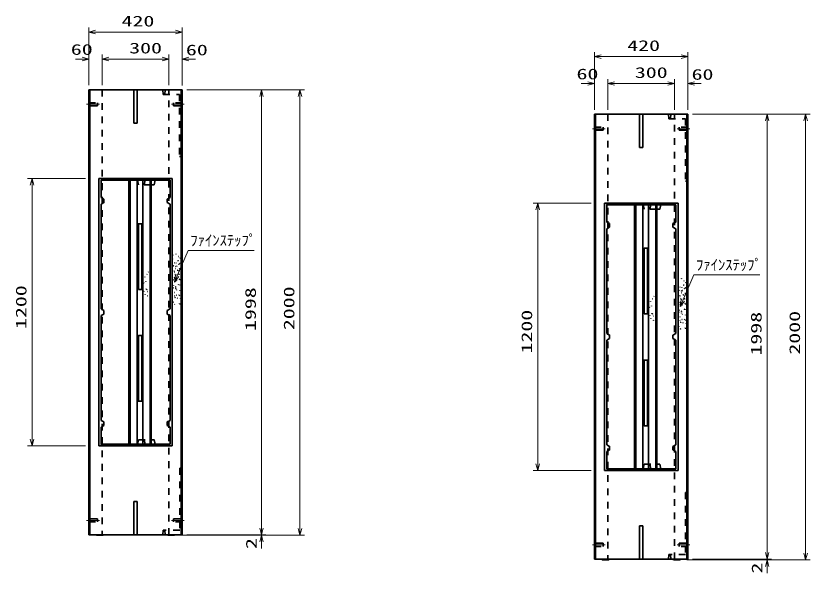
# Model space of a CAD drawing. Units: millimetres on the paper. Extents: x 0 to 841, y 0 to 594.
# Drawn here: x 485.5 to 663.8, y 268.7 to 393.8 of the extents above; entities that cross this region are included whole.
import ezdxf
from ezdxf.enums import TextEntityAlignment as Align

# ---------------------------------------------------------------- set-up
doc = ezdxf.new("R2010")
doc.units = ezdxf.units.MM
doc.linetypes.add('USER2', pattern=[18.5, 12, -1.5, 3.5, -1.5])
doc.linetypes.add('USER3', pattern=[3, 1.5, -1.5])
for name, color, linetype, lineweight in [('D-BMK（構造物基準線）', 2, 'USER2', 18), ('D-STR-DIM（寸法）', 7, 'Continuous', 13), ('D-STR-HTXT（旗上げ）', 7, 'Continuous', 13), ('D-STR（構造物）', 1, 'Continuous', 35)]:
    doc.layers.add(name, color=color, linetype=linetype, lineweight=lineweight)
doc.styles.add('ＭＳ ゴシック', font='')
doc.styles.get('ＭＳ ゴシック').set_extended_font_data('MS Gothic')

# ---------------------------------------------------------------- blocks, each defined once
blk = doc.blocks.new('_Open30')
at = {"color": 7, "linetype": 'Continuous', "lineweight": 13}
for p, q in [((-1, 0.2679), (0, 0)), ((0, 0), (-1, -0.2679)), ((0, 0), (-1, 0))]:
    blk.add_line(p, q, dxfattribs=at)

msp = doc.modelspace()

# ---------------------------------------------------------------- linework, layer by layer
at = {"layer": 'D-BMK（構造物基準線）'}
for p, q in [((501.382, 373.963), (504.231, 373.963)), ((520.457, 373.963), (523.306, 373.963)), ((614.911, 368.469), (617.76, 368.469)), ((633.986, 368.469), (636.835, 368.469)), ((501.382, 280.563), (504.231, 280.563)), ((523.306, 280.563), (520.457, 280.563)), ((614.911, 275.069), (617.76, 275.069)), ((636.835, 275.069), (633.986, 275.069))]:
    msp.add_line(p, q, dxfattribs=at)
at = {"layer": 'D-STR-DIM（寸法）'}
for p, q in [((501.844, 385.11), (501.844, 391.16)), ((522.844, 385.14), (522.844, 391.16)), ((503.344, 390.16), (521.344, 390.16)), ((615.373, 379.616), (615.373, 385.666)), ((636.373, 379.646), (636.373, 385.666)), ((500.344, 384.11), (498.844, 384.11)), ((501.844, 378.213), (501.844, 385.11)), ((504.844, 378.213), (504.844, 385.11)), ((504.844, 378.265), (504.844, 385.11)), ((506.344, 384.11), (518.344, 384.11)), ((506.344, 384.11), (507.844, 384.11)), ((518.344, 384.11), (516.844, 384.11)), ((519.844, 378.213), (519.844, 385.11)), ((519.844, 378.213), (519.844, 385.11)), ((522.844, 378.183), (522.844, 385.11)), ((524.344, 384.11), (525.844, 384.11)), ((616.873, 384.666), (634.873, 384.666)), ((613.873, 378.616), (612.373, 378.616)), ((615.373, 372.719), (615.373, 379.616)), ((618.373, 372.719), (618.373, 379.616)), ((618.373, 372.771), (618.373, 379.616)), ((619.873, 378.616), (631.873, 378.616)), ((619.873, 378.616), (621.373, 378.616)), ((631.873, 378.616), (630.373, 378.616)), ((633.373, 372.719), (633.373, 379.616)), ((633.373, 372.719), (633.373, 379.616)), ((636.373, 372.689), (636.373, 379.616)), ((637.873, 378.616), (639.373, 378.616)), ((523.844, 377.213), (541.633, 377.213)), ((540.196, 377.213), (550.273, 377.213)), ((540.633, 278.813), (540.633, 375.713)), ((549.273, 278.713), (549.273, 375.713)), ((637.373, 371.719), (655.162, 371.719)), ((653.725, 371.719), (663.802, 371.719)), ((654.162, 273.319), (654.162, 370.219)), ((662.802, 273.219), (662.802, 370.219)), ((501.094, 357.263), (488.13, 357.263)), ((489.13, 298.763), (489.13, 355.763)), ((614.623, 351.769), (601.659, 351.769)), ((602.659, 293.269), (602.659, 350.269)), ((501.094, 297.263), (488.13, 297.263)), ((614.623, 291.769), (601.659, 291.769)), ((540.633, 278.813), (540.633, 280.313)), ((522.594, 277.213), (541.633, 277.213)), ((523.844, 277.313), (541.633, 277.313)), ((523.844, 277.313), (541.633, 277.313)), ((539.196, 277.213), (550.273, 277.213)), ((540.633, 275.713), (540.633, 274.213)), ((654.162, 273.319), (654.162, 274.819)), ((636.123, 271.719), (655.162, 271.719)), ((637.373, 271.819), (655.162, 271.819)), ((637.373, 271.819), (655.162, 271.819)), ((652.725, 271.719), (663.802, 271.719)), ((654.162, 270.219), (654.162, 268.719))]:
    msp.add_line(p, q, dxfattribs=at)
at = {"layer": 'D-STR-HTXT（旗上げ）'}
for points in [[(539.017, 341.172), (524.187, 341.172), (521.687, 335.421)], [(652.546, 335.678), (637.716, 335.678), (635.216, 329.927)]]:
    msp.add_lwpolyline(points, dxfattribs=at)
at = {"layer": 'D-STR（構造物）'}
for p, q in [((522.844, 377.213), (501.844, 377.213)), ((501.844, 377.213), (501.844, 277.313)), ((502.094, 277.313), (502.094, 377.213)), ((511.969, 377.213), (511.969, 369.713)), ((512.719, 369.713), (512.719, 377.213)), ((522.594, 377.213), (522.594, 277.313)), ((522.844, 277.313), (522.844, 377.213)), ((636.373, 371.719), (615.373, 371.719)), ((615.373, 371.719), (615.373, 271.819)), ((615.623, 271.819), (615.623, 371.719)), ((625.498, 371.719), (625.498, 364.219)), ((626.248, 364.219), (626.248, 371.719)), ((636.123, 371.719), (636.123, 271.819)), ((636.373, 271.819), (636.373, 371.719)), ((511.969, 369.713), (512.719, 369.713)), ((625.498, 364.219), (626.248, 364.219)), ((520.614, 357.263), (504.114, 357.263)), ((504.114, 357.263), (504.114, 297.263)), ((510.87, 356.888), (510.87, 297.638)), ((511.12, 356.888), (511.12, 297.638)), ((512.739, 356.888), (512.739, 297.638)), ((513.989, 356.888), (513.989, 297.638)), ((515.608, 356.888), (515.608, 297.638)), ((515.858, 356.888), (515.858, 297.638)), ((520.114, 356.888), (516.767, 356.888)), ((520.114, 353.016), (520.114, 356.888)), ((520.614, 297.263), (520.614, 357.263)), ((504.614, 351.516), (504.614, 328.013)), ((520.114, 353.016), (519.485, 352.652)), ((519.485, 352.652), (519.485, 351.879)), ((519.485, 351.879), (520.114, 351.516)), ((520.114, 328.013), (520.114, 351.516)), ((634.143, 351.769), (617.643, 351.769)), ((617.643, 351.769), (617.643, 291.769)), ((624.399, 351.394), (624.399, 292.144)), ((624.649, 351.394), (624.649, 292.144)), ((626.268, 351.394), (626.268, 292.144)), ((627.518, 351.394), (627.518, 292.144)), ((629.137, 351.394), (629.137, 292.144)), ((629.387, 351.394), (629.387, 292.144)), ((633.643, 351.394), (630.296, 351.394)), ((633.643, 347.522), (633.643, 351.394)), ((634.143, 291.769), (634.143, 351.769)), ((618.143, 346.022), (618.143, 322.519)), ((633.643, 347.522), (633.014, 347.159)), ((633.014, 347.159), (633.014, 346.385)), ((633.014, 346.385), (633.643, 346.022)), ((633.643, 322.519), (633.643, 346.022)), ((520.632, 339.261), (520.685, 339.208)), ((520.685, 339.208), (520.738, 339.261)), ((520.746, 340.116), (520.819, 340.096)), ((521.372, 340.291), (521.429, 340.339)), ((521.429, 340.339), (521.477, 340.282)), ((521.931, 338.852), (521.858, 338.833)), ((521.911, 338.925), (521.931, 338.852)), ((521.947, 339.785), (522.022, 339.785)), ((522.295, 339.4), (522.348, 339.453)), ((522.348, 339.453), (522.401, 339.4)), ((520.896, 337.716), (520.834, 337.673)), ((520.896, 337.716), (520.939, 337.654)), ((521.112, 338.389), (521.038, 338.402)), ((521.329, 337.539), (521.391, 337.582)), ((521.438, 337.112), (521.363, 337.118)), ((521.391, 337.582), (521.434, 337.521)), ((521.451, 338.317), (521.477, 338.388)), ((521.66, 337.642), (521.728, 337.673)), ((522.048, 338.015), (522.061, 338.089)), ((522.061, 338.089), (522.135, 338.076)), ((522.175, 336.963), (522.213, 337.028)), ((522.213, 337.028), (522.278, 336.991)), ((522.243, 338.215), (522.304, 338.258)), ((522.304, 338.258), (522.347, 338.197)), ((514.422, 335.166), (514.429, 335.24)), ((514.901, 335.78), (514.976, 335.787)), ((515.21, 336.287), (515.23, 336.36)), ((515.683, 336.87), (515.63, 336.923)), ((515.658, 336.163), (515.723, 336.201)), ((515.683, 336.87), (515.736, 336.923)), ((521.006, 336.302), (521.081, 336.302)), ((521.025, 336.473), (521.012, 336.547)), ((521.25, 335.781), (521.178, 335.761)), ((521.412, 335.743), (521.474, 335.7)), ((521.474, 335.7), (521.431, 335.639)), ((521.782, 336.695), (521.733, 336.753)), ((521.893, 336.638), (521.831, 336.595)), ((521.936, 336.576), (521.893, 336.638)), ((522.094, 335.788), (522.167, 335.801)), ((522.184, 336.585), (522.11, 336.598)), ((522.167, 335.801), (522.18, 335.727)), ((522.171, 336.511), (522.184, 336.585)), ((514.272, 333.828), (514.219, 333.881)), ((514.641, 334.129), (514.672, 334.197)), ((515.676, 335.073), (515.708, 335.005)), ((520.856, 334.584), (520.818, 334.519)), ((521.019, 334.965), (521.092, 334.984)), ((521.092, 334.984), (521.073, 335.057)), ((521.279, 334.228), (521.266, 334.154)), ((521.533, 334.417), (521.472, 334.374)), ((521.533, 334.417), (521.576, 334.356)), ((521.974, 333.43), (522.035, 333.473)), ((522.035, 333.473), (522.078, 333.412)), ((522.223, 334.733), (522.15, 334.72)), ((522.236, 334.659), (522.223, 334.733)), ((522.465, 334.562), (522.404, 334.605)), ((522.422, 334.501), (522.465, 334.562)), ((634.161, 333.767), (634.214, 333.714)), ((634.214, 333.714), (634.267, 333.767)), ((634.275, 334.622), (634.348, 334.602)), ((634.901, 334.797), (634.958, 334.845)), ((634.958, 334.845), (635.006, 334.788)), ((635.476, 334.291), (635.551, 334.291)), ((635.824, 333.906), (635.877, 333.959)), ((635.877, 333.959), (635.93, 333.906)), ((514.279, 332.002), (514.254, 331.931)), ((514.733, 332.466), (514.714, 332.538)), ((514.917, 332.378), (514.852, 332.341)), ((514.917, 332.378), (514.955, 332.313)), ((515.041, 331.909), (515.094, 331.962)), ((520.859, 332.76), (520.784, 332.766)), ((520.846, 333.174), (520.904, 333.223)), ((520.904, 333.223), (520.855, 333.28)), ((521.007, 331.713), (521.082, 331.713)), ((521.393, 332.616), (521.32, 332.596)), ((521.413, 332.989), (521.34, 333.009)), ((521.393, 332.917), (521.413, 332.989)), ((521.412, 332.543), (521.393, 332.616)), ((521.579, 332.258), (521.636, 332.306)), ((521.636, 332.306), (521.588, 332.364)), ((522.327, 333.421), (522.314, 333.347)), ((522.332, 332.224), (522.326, 332.149)), ((634.424, 332.222), (634.363, 332.179)), ((634.424, 332.222), (634.468, 332.16)), ((634.641, 332.895), (634.567, 332.908)), ((634.858, 332.045), (634.92, 332.088)), ((634.92, 332.088), (634.963, 332.027)), ((634.98, 332.824), (635.006, 332.894)), ((635.189, 332.148), (635.257, 332.18)), ((635.46, 333.359), (635.387, 333.339)), ((635.44, 333.431), (635.46, 333.359)), ((635.577, 332.521), (635.59, 332.595)), ((635.59, 332.595), (635.664, 332.582)), ((635.772, 332.721), (635.833, 332.764)), ((635.833, 332.764), (635.876, 332.703)), ((514.498, 331.355), (514.53, 331.287)), ((515.021, 330.931), (515.079, 330.979)), ((515.079, 330.979), (515.127, 330.922)), ((515.658, 331.417), (515.677, 331.49)), ((521.067, 330.934), (520.999, 330.966)), ((521.174, 330.577), (521.249, 330.57)), ((521.249, 330.57), (521.242, 330.496)), ((521.519, 331.105), (521.447, 331.125)), ((521.519, 331.105), (521.5, 331.033)), ((521.742, 330.422), (521.685, 330.374)), ((521.694, 330.48), (521.742, 330.422)), ((522.103, 331.103), (522.11, 331.178)), ((522.3, 330.95), (522.251, 331.008)), ((522.432, 330.265), (522.438, 330.34)), ((628.43, 330.287), (628.505, 330.293)), ((628.739, 330.794), (628.759, 330.866)), ((629.212, 331.376), (629.159, 331.429)), ((629.187, 330.669), (629.252, 330.707)), ((629.212, 331.376), (629.265, 331.429)), ((634.535, 330.809), (634.61, 330.809)), ((634.554, 330.979), (634.541, 331.053)), ((634.779, 330.287), (634.707, 330.267)), ((634.967, 331.618), (634.892, 331.624)), ((634.941, 330.25), (635.003, 330.207)), ((635.003, 330.207), (634.96, 330.145)), ((635.311, 331.202), (635.262, 331.259)), ((635.422, 331.144), (635.36, 331.101)), ((635.465, 331.082), (635.422, 331.144)), ((635.623, 330.294), (635.696, 330.307)), ((635.713, 331.092), (635.639, 331.105)), ((635.696, 330.307), (635.709, 330.233)), ((635.7, 331.018), (635.713, 331.092)), ((635.704, 331.47), (635.742, 331.535)), ((635.742, 331.535), (635.807, 331.497)), ((520.803, 329.557), (520.856, 329.504)), ((521.105, 329.082), (521.173, 329.05)), ((521.173, 329.05), (521.141, 328.982)), ((522.209, 329.219), (522.216, 329.294)), ((522.348, 329.018), (522.406, 329.066)), ((522.406, 329.066), (522.357, 329.124)), ((627.801, 328.334), (627.748, 328.387)), ((627.951, 329.672), (627.958, 329.747)), ((628.17, 328.635), (628.201, 328.703)), ((629.205, 329.579), (629.237, 329.511)), ((634.385, 329.09), (634.347, 329.025)), ((634.548, 329.471), (634.621, 329.49)), ((634.621, 329.49), (634.601, 329.563)), ((634.808, 328.734), (634.795, 328.66)), ((635.062, 328.924), (635.001, 328.881)), ((635.062, 328.924), (635.105, 328.862)), ((635.752, 329.239), (635.678, 329.226)), ((635.765, 329.165), (635.752, 329.239)), ((635.994, 329.068), (635.933, 329.111)), ((635.951, 329.007), (635.994, 329.068)), ((504.614, 326.513), (504.614, 303.01)), ((520.114, 328.013), (519.485, 327.65)), ((519.485, 327.65), (519.485, 326.876)), ((519.485, 326.876), (520.114, 326.513)), ((520.114, 303.01), (520.114, 326.513)), ((627.808, 326.508), (627.782, 326.437)), ((628.262, 326.972), (628.243, 327.045)), ((628.446, 326.885), (628.381, 326.847)), ((628.446, 326.885), (628.484, 326.82)), ((628.57, 326.416), (628.623, 326.469)), ((634.388, 327.266), (634.313, 327.273)), ((634.375, 327.681), (634.433, 327.729)), ((634.433, 327.729), (634.384, 327.786)), ((634.922, 327.122), (634.849, 327.103)), ((634.942, 327.496), (634.869, 327.515)), ((634.922, 327.423), (634.942, 327.496)), ((634.941, 327.05), (634.922, 327.122)), ((635.108, 326.764), (635.165, 326.813)), ((635.165, 326.813), (635.117, 326.87)), ((635.503, 327.936), (635.564, 327.979)), ((635.564, 327.979), (635.607, 327.918)), ((635.856, 327.927), (635.843, 327.853)), ((635.861, 326.73), (635.855, 326.655)), ((628.027, 325.861), (628.059, 325.793)), ((628.55, 325.437), (628.608, 325.485)), ((628.608, 325.485), (628.656, 325.428)), ((629.187, 325.924), (629.206, 325.996)), ((634.596, 325.441), (634.528, 325.472)), ((634.536, 326.22), (634.611, 326.22)), ((634.703, 325.083), (634.778, 325.077)), ((634.778, 325.077), (634.771, 325.002)), ((635.048, 325.612), (634.976, 325.631)), ((635.048, 325.612), (635.029, 325.539)), ((635.271, 324.929), (635.214, 324.88)), ((635.223, 324.986), (635.271, 324.929)), ((635.632, 325.609), (635.639, 325.684)), ((635.828, 325.457), (635.78, 325.514)), ((635.961, 324.771), (635.967, 324.846)), ((634.332, 324.063), (634.385, 324.01)), ((634.634, 323.588), (634.702, 323.557)), ((634.702, 323.557), (634.67, 323.489)), ((635.738, 323.725), (635.745, 323.8)), ((635.877, 323.524), (635.935, 323.573)), ((635.935, 323.573), (635.886, 323.63)), ((618.143, 321.019), (618.143, 297.517)), ((633.643, 322.519), (633.014, 322.156)), ((633.014, 322.156), (633.014, 321.382)), ((633.014, 321.382), (633.643, 321.019)), ((633.643, 297.517), (633.643, 321.019)), ((520.114, 303.01), (519.485, 302.647)), ((519.485, 302.647), (519.485, 301.873)), ((519.485, 301.873), (520.114, 301.51)), ((520.114, 297.638), (520.114, 301.51)), ((504.114, 297.263), (520.614, 297.263)), ((516.767, 297.638), (520.114, 297.638)), ((633.643, 297.517), (633.014, 297.153)), ((633.014, 297.153), (633.014, 296.38)), ((633.014, 296.38), (633.643, 296.017)), ((633.643, 292.144), (633.643, 296.017)), ((617.643, 291.769), (634.143, 291.769)), ((630.296, 292.144), (633.643, 292.144)), ((511.969, 284.813), (511.969, 277.313)), ((511.969, 284.813), (512.719, 284.813)), ((512.719, 284.813), (512.719, 277.313)), ((625.498, 279.319), (625.498, 271.819)), ((625.498, 279.319), (626.248, 279.319)), ((626.248, 279.319), (626.248, 271.819)), ((501.844, 277.313), (522.844, 277.313)), ((503.594, 277.213), (503.494, 277.313)), ((505.094, 277.213), (503.594, 277.213)), ((505.094, 277.213), (505.194, 277.313)), ((519.594, 277.213), (519.494, 277.313)), ((521.094, 277.213), (519.594, 277.213)), ((521.094, 277.213), (521.194, 277.313)), ((615.373, 271.819), (636.373, 271.819)), ((617.123, 271.719), (617.023, 271.819)), ((618.623, 271.719), (617.123, 271.719)), ((618.623, 271.719), (618.723, 271.819)), ((633.123, 271.719), (633.023, 271.819)), ((634.623, 271.719), (633.123, 271.719)), ((634.623, 271.719), (634.723, 271.819))]:
    msp.add_line(p, q, dxfattribs=at)
at = {"layer": 'D-STR（構造物）', "linetype": 'USER3'}
for p, q in [((504.844, 377.213), (504.844, 277.313)), ((518.485, 377.213), (518.566, 376.163)), ((519.006, 377.213), (518.932, 376.163)), ((519.844, 277.313), (519.844, 377.213)), ((518.566, 376.163), (522.262, 376.163)), ((522.262, 376.163), (522.262, 362.213)), ((501.844, 374.313), (503.844, 374.313)), ((503.844, 373.613), (501.844, 373.613)), ((503.844, 374.313), (503.844, 373.613)), ((522.844, 374.313), (520.844, 374.313)), ((520.844, 374.313), (520.844, 373.613)), ((520.844, 373.613), (522.844, 373.613)), ((618.373, 371.719), (618.373, 271.819)), ((632.014, 371.719), (632.095, 370.669)), ((632.535, 371.719), (632.461, 370.669)), ((633.373, 271.819), (633.373, 371.719)), ((632.095, 370.669), (635.791, 370.669)), ((635.791, 370.669), (635.791, 356.719)), ((615.373, 368.819), (617.373, 368.819)), ((617.373, 368.119), (615.373, 368.119)), ((617.373, 368.819), (617.373, 368.119)), ((636.373, 368.819), (634.373, 368.819)), ((634.373, 368.819), (634.373, 368.119)), ((634.373, 368.119), (636.373, 368.119)), ((522.262, 362.213), (522.837, 362.213)), ((514.285, 355.888), (514.534, 356.888)), ((635.791, 356.719), (636.366, 356.719)), ((627.814, 350.394), (628.063, 351.394)), ((514.534, 297.638), (514.285, 298.638)), ((628.063, 292.144), (627.814, 293.144)), ((522.269, 292.313), (522.269, 278.363)), ((522.269, 292.313), (522.844, 292.313)), ((635.798, 286.819), (635.798, 272.869)), ((635.798, 286.819), (636.373, 286.819)), ((503.844, 280.913), (501.844, 280.913)), ((501.844, 280.213), (503.844, 280.213)), ((503.844, 280.213), (503.844, 280.913)), ((520.844, 280.913), (522.844, 280.913)), ((520.844, 280.213), (520.844, 280.913)), ((522.844, 280.213), (520.844, 280.213)), ((518.573, 278.363), (518.492, 277.313)), ((522.269, 278.363), (518.573, 278.363)), ((519.013, 277.313), (518.939, 278.363)), ((617.373, 275.419), (615.373, 275.419)), ((615.373, 274.719), (617.373, 274.719)), ((617.373, 274.719), (617.373, 275.419)), ((634.373, 275.419), (636.373, 275.419)), ((634.373, 274.719), (634.373, 275.419)), ((636.373, 274.719), (634.373, 274.719)), ((632.102, 272.869), (632.021, 271.819)), ((635.798, 272.869), (632.102, 272.869)), ((632.542, 271.819), (632.468, 272.869))]:
    msp.add_line(p, q, dxfattribs=at)
at = {"layer": 'D-STR（構造物）'}
for points in [[(515.988, 356.888), (504.614, 356.888), (504.614, 353.016)], [(504.614, 353.016), (505.243, 352.652), (505.243, 351.879), (504.614, 351.516)], [(629.516, 351.394), (618.143, 351.394), (618.143, 347.522)], [(618.143, 347.522), (618.772, 347.159), (618.772, 346.385), (618.143, 346.022)], [(504.614, 328.013), (505.243, 327.65), (505.243, 326.876)], [(504.614, 328.013), (505.243, 327.65), (505.243, 326.876), (504.614, 326.513)], [(618.143, 322.519), (618.772, 322.156), (618.772, 321.382)], [(618.143, 322.519), (618.772, 322.156), (618.772, 321.382), (618.143, 321.019)], [(504.614, 301.51), (505.243, 301.873), (505.243, 302.647), (504.614, 303.01)], [(504.614, 301.51), (504.614, 297.638), (515.988, 297.638)], [(618.143, 296.017), (618.772, 296.38), (618.772, 297.153), (618.143, 297.517)], [(618.143, 296.017), (618.143, 292.144), (629.516, 292.144)]]:
    msp.add_lwpolyline(points, dxfattribs=at)
at = {"layer": 'D-STR（構造物）', "linetype": 'USER3'}
for points in [[(515.779, 355.888), (513.047, 355.888), (512.779, 356.889)], [(629.308, 350.394), (626.576, 350.394), (626.308, 351.395)], [(512.779, 297.637), (513.047, 298.638), (515.779, 298.638)], [(626.308, 292.143), (626.576, 293.144), (629.308, 293.144)]]:
    msp.add_lwpolyline(points, dxfattribs=at)
at = {"layer": 'D-STR（構造物）'}
for points in [[(515.737, 356.888), (515.779, 355.888), (516.516, 355.888), (516.767, 356.888)], [(629.266, 351.394), (629.308, 350.394), (630.045, 350.394), (630.296, 351.394)], [(512.989, 332.388), (513.739, 332.388), (513.739, 347.138), (512.989, 347.138)], [(626.518, 326.894), (627.268, 326.894), (627.268, 341.644), (626.518, 341.644)], [(513.739, 307.288), (513.739, 322.038), (512.989, 322.038), (512.989, 307.288)], [(627.268, 301.794), (627.268, 316.544), (626.518, 316.544), (626.518, 301.794)], [(515.779, 298.638), (515.737, 297.638), (516.767, 297.638), (516.516, 298.638)], [(629.308, 293.144), (629.266, 292.144), (630.296, 292.144), (630.045, 293.144)]]:
    msp.add_lwpolyline(points, close=True, dxfattribs=at)

# ---------------------------------------------------------------- block references
at = {"layer": 'D-STR-DIM（寸法）', "xscale": 1.5, "yscale": 1.5}
for p, rotation in [((501.844, 390.16), 180), ((504.844, 384.11), 180), ((504.844, 384.11), 180), ((522.844, 384.11), 180), ((615.373, 384.666), 180), ((618.373, 378.616), 180), ((618.373, 378.616), 180), ((636.373, 378.616), 180), ((540.633, 377.213), 90), ((549.273, 377.213), 90), ((654.162, 371.719), 90), ((662.802, 371.719), 90), ((489.13, 357.263), 90), ((602.659, 351.769), 90), ((489.13, 297.263), 270), ((602.659, 291.769), 270), ((540.633, 277.313), 270), ((540.633, 277.313), 270), ((549.273, 277.213), 270), ((540.633, 277.213), 90), ((654.162, 271.819), 270), ((654.162, 271.819), 270), ((662.802, 271.719), 270), ((654.162, 271.719), 90)]:
    msp.add_blockref('_Open30', p, dxfattribs=dict(at, rotation=rotation))
for p in [(522.844, 390.16), (501.844, 384.11), (519.844, 384.11), (519.844, 384.11), (636.373, 384.666), (615.373, 378.616), (633.373, 378.616), (633.373, 378.616)]:
    msp.add_blockref('_Open30', p, dxfattribs=at)
at = {"layer": 'D-STR-HTXT（旗上げ）', "xscale": 1.5, "yscale": 1.5, "rotation": 246.50838}
for p in [(521.09, 334.046), (634.619, 328.552)]:
    msp.add_blockref('_Open30', p, dxfattribs=at)

# ---------------------------------------------------------------- texts
at = {"layer": 'D-STR-DIM（寸法）', "style": 'ＭＳ ゴシック', "width": 1.5}
for s, p in [('420', (509.219, 390.697)), ('60', (497.83, 384.328)), ('300', (510.927, 384.647)), ('60', (523.664, 384.233)), ('420', (622.748, 385.204)), ('60', (611.359, 378.834)), ('300', (624.456, 379.153)), ('60', (637.192, 378.74))]:
    msp.add_text(s, height=2.405, dxfattribs=at).set_placement(p, align=Align.BOTTOM_LEFT)
for s, p in [('1200', (488.593, 323.513)), ('1998', (540.095, 323.055)), ('2000', (548.735, 323.255)), ('1200', (602.122, 318.019)), ('1998', (653.624, 317.561)), ('2000', (662.264, 317.761)), ('2', (540.271, 274.125)), ('2', (653.799, 268.631))]:
    msp.add_text(s, height=2.405, rotation=90, dxfattribs=at).set_placement(p, align=Align.BOTTOM_LEFT)
at = {"layer": 'D-STR-HTXT（旗上げ）', "style": 'ＭＳ ゴシック'}
for p in [(524.666, 341.497), (638.195, 336.004)]:
    msp.add_text('ﾌｧｲﾝｽﾃｯﾌﾟ', height=2.405, dxfattribs=at).set_placement(p, align=Align.BOTTOM_LEFT)

doc.saveas('drawing.dxf')
